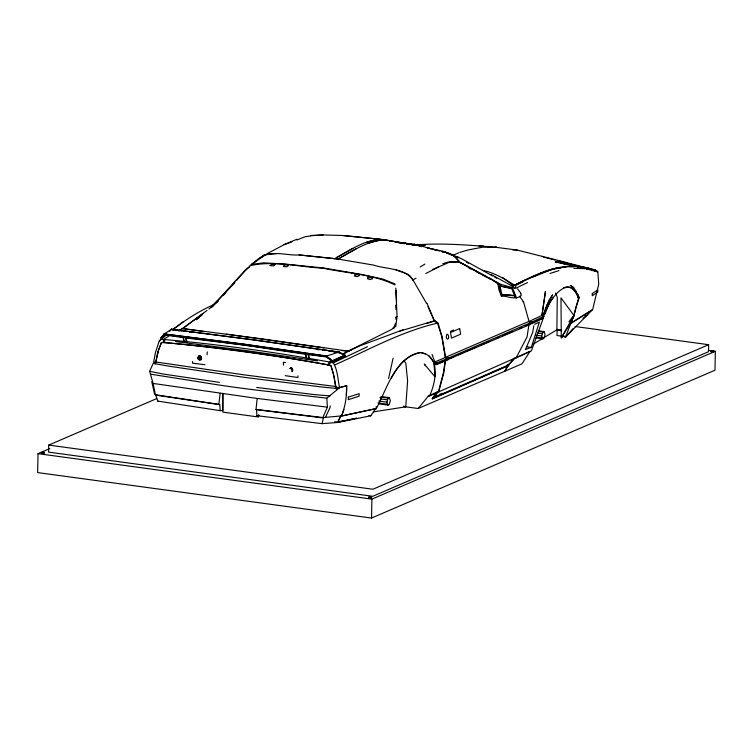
<?xml version="1.0" encoding="UTF-8"?>
<svg xmlns="http://www.w3.org/2000/svg" width="753" height="753" viewBox="0 0 753 753"><rect width="100%" height="100%" fill="white"/><g stroke="black" fill="none" stroke-linecap="round" stroke-linejoin="round"><path stroke-width="1.13" d="M533.077 344.234L556.806 329.852L561.729 330.689L556.881 330.03L557.267 297.369L555.61 292.992M434.632 320.722L437.973 322.877L442.03 336.45L445.588 357.289L528.55 321.531L530.291 322.802L530.272 324.421L446.52 360.103M448.487 359.68L448.506 358.051L530.291 322.802M49.839 448.562L38.017 453.654L37.65 472.583L371.54 518.064L714.983 370.212L715.35 351.284L708.366 350.333M43.843 452.581C38.667 453.598 46.968 451.659 42.949 452.788M42.573 453.127C48.352 453.014 37.829 454.021 42.799 452.835M156.68 398.61L48.719 445.089L48.587 452.12L372.763 496.283L708.507 351.745L708.639 344.705L575.019 326.51M198.754 359.002L199.733 359.642L200.74 359.275L201.079 358.089L199.799 356.169L198.801 356.546M291.9 368.895L290.987 368.17L289.98 368.546M369.13 497.507C369.318 495.013 372.914 498.467 371.483 496.952M371.54 518.064L371.907 499.135L715.35 351.284M432.024 354.418L435.893 364.697L446.858 360.395L446.896 358.842L445.287 357.543L441.776 336.657L437.568 323.112L435.865 321.813M511.447 284.85L514.515 285.18L523.015 281.198L523.514 281.547L515.174 285.679L511.447 284.85L513.17 285.302M512.586 285.011L512.595 284.474L515.184 285.152C539.647 272.275 567.677 260.161 595.463 270.195L597.788 271.457L598.739 284.06L592.686 309.521L570.388 323.63L573.927 315.479L578.483 298.517C568.524 269.518 545.784 303.854 542.932 319.197L531.373 350.898L514.788 358.372L508.915 364.48L504.566 371.314L508.915 364.48M523.514 281.547L523.523 281.01M516.069 357.967L527.044 336.968L528.992 324.355L532.032 323.564L532.06 322.02L543.835 316.269L541.944 315.441L529.048 321.475L523.533 301.849L519.617 296.277M557.107 329.165L556.985 335.527L564.882 336.6L564.901 336.102L565.503 337.109L592.413 309.803L570.275 323.621L561.296 337.843L560.976 297.877L573.927 315.479L565.503 337.109L563.178 336.252L561.296 337.843L573.927 315.479L568.901 321.738M711.18 351.34L711.613 350.559L713.609 351.02L711.18 351.34L713.609 351.02M711.736 351.463C718.268 351.378 707.34 352.451 712.31 351.237M573.391 265.79C599.877 271.136 578.68 265.621 568.816 266.251C549.266 267.381 531.75 276.746 514.515 285.18C504.595 278.911 494.326 272.718 482.522 270.318M168.907 336.064L163.476 339.452L163.373 342.389C218.841 347.726 274.12 355.369 329.005 364.951L330.755 362.24L332.704 361.129M512.595 284.474L512.567 286.837L511.965 284.54L502.637 277.509M222.982 393.311L222.803 410.517L220.158 410.667L157.791 401.104M298.019 375.851L297.934 377.507L285.227 375.662M192.589 361.496L192.504 363.144L204.957 364.725M514.788 358.372L530.159 351.265L521.951 363.831L418.216 408.493L405.763 406.865L407.608 380.83L405.82 363.21L404.135 360.913M395.447 323.329L393.847 328.43M395.786 319.131L395.956 317.041M207.028 354.814L207.301 351.924M418.216 408.493L428.344 396.031L429.624 395.871C435.761 382.477 441.239 355.755 420.635 352.536C394.563 357.75 387.296 388.482 376.265 408.7L375.578 408.578L370.871 415.769L337.617 422.442L340.704 416.296L341.617 415.891C345.307 406.347 346.832 395.946 346.681 385.734L336.817 388.463L320.834 386.882L244.273 377.347L169.83 366.316L154.374 363.614L153.631 362.409L149.659 371.314L153.104 383.428L155.391 394.751L218.831 404.342L219.772 404.681L220.158 410.667M256.481 409.688L256.961 415.684L322.002 423.647L323.414 417.971L256.481 409.688L256.011 409.406L257.187 398.441L153.104 383.428M218.831 404.342L220.14 393.395M346.352 394.93L346.681 385.734L335.734 388.416L334.068 376.651L330.944 365.638L327.771 364.791L329.513 362.08L333.297 362.871L367.492 346.7M395.937 290.357L397.047 316.552L395.777 326.708L394.393 326.52L392.049 329.221L348.281 351.067L351.66 350.07M445.531 360.32L443.752 373.074L438.67 392.04L437.465 392.398L433.512 396.643M446.858 360.395L445.239 360.442L443.338 373.121L438.302 392.219L429.624 395.871M556.025 262.185L556.128 261.677L585.429 268.332L573.758 265.837M388.03 405.142L386.891 402.13L388.162 398.092L389.235 397.631L390.374 400.634L389.103 404.681L388.03 405.142L378.768 403.881M542.819 338.859L541.718 335.942L542.951 332.017L543.995 331.565L545.097 334.483L543.864 338.408L542.819 338.859L535.948 337.928M533.792 325.795L532.7 332.365L525.876 348.62M409.67 244.396L415.214 244.349M155.664 362.654L158.695 349.543L161.537 342.417C218.266 347.161 274.949 355.011 330.906 365.487L333.297 373.328L336.497 389.461M157.556 353.882L158.026 351.595M567.423 263.183L555.422 261.545L555.309 262.044L560.957 263.221M388.586 378.533L393.094 358.183M154.374 363.614L154.892 361.854L244.433 374.909L336.591 386.609L336.817 388.463L338.699 387.654M532.032 323.564L543.261 318.114L543.835 316.269M544.88 314.312L549.728 302.32L553.201 297.454M159.26 340.968L155.447 352.517L153.593 362.494L155.447 363.859L157.641 352.62L161.424 342.549L164.615 342.568L164.709 339.631L160.916 339.387L159.26 340.968L162.413 338.012M575.894 291.129L579.217 297.764L576.064 306.706L573.927 315.639L570.388 323.63M525.312 349.524L531.289 347.387L539.383 322.077L534.639 324.298M322.002 423.647L337.617 422.489L340.704 416.277L341.561 415.91L343.923 409.444M198.463 356.084L197.879 357.656L198.406 359.379L199.724 360.235L201.07 359.736L201.653 358.164L201.136 356.442L199.818 355.576L198.538 356.178M198.867 356.64L198.359 357.722L199.799 356.291M201.559 358.155L201.07 359.736M256.011 409.406L322.811 417.557L327.423 407.175L326.802 398.168L339.565 387.739C337.786 379.531 337.749 370.099 333.297 362.871M322.811 417.557L325.437 417.397L330.181 407.26L330.134 405.895M161.942 338.972L164.568 334.69L164.38 333.89L161.255 337.815L161.942 338.972L164.323 333.918L244.085 344.121L326.435 355.962L326.623 356.771L333.956 362.409L326.378 355.99L330.586 359.558M391.419 378.072C397.697 366.626 406.705 354.296 420.635 352.536L425.37 353.891M582.944 318.303L586.728 315.714L587.829 313.954M431.977 398.676L432.476 398.902L436.439 392.859M572.101 318.105L573.927 315.479M514.591 288.418L515.852 286.629M436.975 395.598L432.721 397.49L433.54 397.753L437.465 392.398L515.174 358.061M434.735 394.393L435.987 392.699M261.131 257.714C270.751 249.619 287.561 255.898 299.045 254.938L336.346 258.797L373.592 265.084C386.449 269.423 404.672 267.767 413.209 280.201M261.15 257.639L264.764 254.702L276.728 253.667M165.227 334.633L160.926 338.003L166.253 333.541M512.906 359.812L508.529 364.913L433.54 397.753M223.566 295.129L225.872 292.503M232.809 284.625L235.124 281.999M236.668 280.248L245.92 269.743L249.356 267.07M565.503 337.109L573.306 328.355M199.733 359.642L198.82 358.927L199.771 357.91M234.004 283.58L211.038 307.666L218.106 301.115L211.828 306.349M594.738 270.939L595.463 270.195L581.853 267.193L585.533 268.35L578.417 267.202M511.343 361.195L514.28 358.146L511.908 360.508M169.933 330.708L171.223 329.372M169.585 331.254L171.524 329.24L253.987 339.857L339.189 352.046L326.096 356.113L331.697 361.176L344.968 355.143L339.114 352.075M262.326 256.105C243.05 269.273 229.74 288.879 213.024 304.833M160.916 339.387L165.321 335.753M163.203 337.278L165.886 335.094M172.522 329.993L183.459 321.635M507.164 365.233L508.407 364.254L507.964 365.186L508.699 365.497L432.382 398.506M196.044 319.554L202.331 314.622M165.321 334.586L161.048 337.928L164.041 334.031L171.59 329.212M203.122 313.408L178.941 331.104M161.631 337.928L166.215 334.436M182.875 328.534L207.056 310.377M250.194 265.593L264.764 254.702L251.568 264.407L263.795 262.835L286.112 264.143L323.385 267.964L360.659 274.299L382.91 279.062L395.014 283.947M173.058 329.277C185.803 319.874 199.159 310.914 213.786 304.701M208.863 309.041L213.391 305.68M395.711 317.531L397.047 316.552M196.251 319.743L199.112 317.766M343.302 354.343L348.102 351.077L341.749 350.531M201.107 315.658L196.533 318.745L200.279 316.279M299.045 254.938L334.69 258.684C350.126 250.485 366.363 237.882 384.755 239.831L423.045 246.466M420.362 245.892L384.764 239.831C367.539 240.602 352.583 250.947 337.993 259.136L334.69 258.684M570.379 322.162L572.299 320.966M420.146 266.976L424.937 264.068M515.739 288.286L527.514 282.563M336.525 257.526L352.818 248.368M339.829 257.978L356.122 248.819M403.476 406.451L405.858 406.818L373.592 411.844M178.659 330.68L182.565 328.524L263.136 339.029L348.102 351.162M342.022 354.211L360.254 345.721M416.004 278.215L412.926 279.871L426.631 303.553M266.694 253.902L283.825 244.838L292.522 241.6M425.812 273.527L438.34 267.014M515.033 285.039L523.015 281.198M428.344 396.031L435.978 392.482M541.671 318.726L529.99 323.931M435.893 364.697L445.239 360.442M524.069 280.718C536.098 275.72 547.742 268.614 560.985 267.588M439.103 394.647L442.293 393.226M334.869 364.885C368.641 349.806 401.255 331.555 437.568 323.112L434.613 320.863M432.486 398.902L508.473 365.412M532.955 277.076L553.615 268.736L561.427 267.673M432.504 269.574L448.656 262.543L458.652 261.79L486.109 276.455M399.984 331.104L434.556 320.75L435.733 321.795M41.904 453.042L43.853 452.224M450.463 331.367L453.522 330.049M449.842 358.466L453.08 357.073M458.464 354.748L461.693 353.355M467.086 351.03L470.314 349.637M472.47 348.714L475.698 347.321M481.092 344.996L484.32 343.603M486.476 342.671L489.714 341.278M497.253 338.031L499.408 337.099M502.637 335.706L506.948 333.852M509.103 332.92L512.332 331.527M519.881 328.27L522.036 327.348M525.265 325.955L527.42 325.023M708.639 344.705L372.904 489.243L48.719 445.089M445.287 357.543L434.848 361.92L436.674 362.814L437.098 364.179M453.654 254.956L458.699 252.857M333.645 361.365L345.655 356.414L344.921 355.162L331.574 361.242L333.645 361.365L331.838 360.235M283.834 244.631L296.927 239.285M296.87 239.981L305.219 236.677L310.66 235.962M436.674 362.814L446.896 358.842M361.346 345.307L403.081 329.767M290.046 368.641L290.978 368.292M380.02 397.584L382.082 396.85M550.029 273.48L558.952 270.581M371.389 497.206L370.175 497.356M348.281 351.067L351.529 350.06M426.33 323.555L434.773 320.957M442.773 263.701L449.343 261.743L459.471 261.912C451.762 249.704 434.961 251.069 423.035 246.4M541.341 318.688L543.261 318.114M459.707 252.434L468.517 249.855L482.522 247.219L496.914 247.295C469.505 245.186 441.889 242.692 414.423 245.026M365.553 242.645L374.109 240.235L381.451 239.388L343.095 235.51L323.112 234.936L310.97 235.473M368.857 243.097L377.413 240.687L384.755 239.831M356.753 418.169L336.817 422.339L334.52 422.066L337.617 422.489M501.216 294.687L514.365 295.788L515.278 297.614L511.795 288.691L499.248 285.952L500.877 293.839L501.216 294.687L502.383 294.404M514.365 295.788L515.532 295.496M375.578 408.578L340.704 416.296M711.18 351.011L713.063 350.569M499.324 284.22L497.968 284.248L498.947 289.801L501.291 295.995L503.258 295.543M341.269 421.332L336.817 422.339L356.329 418.301M563.649 287.74C571.433 284.323 576.751 291.891 578.483 298.517M341.561 415.91L376.265 408.7L376.18 406.554M251.568 265.348C275.325 260.557 299.609 267.014 323.404 268.228C347.246 273.367 372.735 274.083 395.014 284.888M501.291 295.995C507.851 295.938 515.852 300.748 521.292 295.383L520.634 293.623M585.062 315.978L586.728 315.714M593.835 270.449L595.463 270.195L586.446 268.642L588.564 269.16M563.216 267.277L565.456 266.957M563.658 267.362L565.889 267.061M368.725 497.102L371.069 496.801M368.725 497.356L371.069 497.055M341.617 415.891L325.437 417.397M256.961 415.684L259.437 415.505M310.98 235.745L323.122 235.002M712.47 351.18L713.609 350.691M370.015 497.413C365.045 498.382 376.284 498.119 369.13 497.253M561.371 329.899L556.881 330.03M478.955 246.071L483.567 246.137M436.787 391.993L438.67 392.04M512.341 295.421L507.23 295.11M515.033 295.618L501.884 294.527L499.926 285.782L512.473 288.521M573.946 268.341L585.872 268.689L597.797 271.927M175.637 341.589L245.28 350.465L317.352 360.875M43.185 452.129L41.471 452.355L41.914 452.685M512.605 249.874L517.17 250.062L567.404 262.712M343.114 235.585L381.46 239.388M163.476 339.452C219.518 344.394 275.4 352.15 330.755 362.24M333.297 351.83L338.897 352.169L344.667 355.265L345.373 356.536M330.106 395.899L314.5 394.638L256.679 387.447M414.969 244.33L409.463 243.981L411.646 244.386M578.003 267.07L585.25 268.162M569.24 266.6L573.824 266.901M417.171 244.461L425.247 245.007M417.397 244.49L425.332 245.026M402.827 243.097L405.039 243.257M398.412 242.551L407.251 243.501M398.008 242.56L406.931 243.53M402.422 243.115L404.634 243.285M417.143 244.829L420.776 245.101M326.802 398.168L276.831 392.407A564.006 177.2 -1.6 0 1 198.641 381.762L150.656 374.175M377.978 239.661L380.256 239.868M384.811 240.292L388.228 240.612M497.968 284.248L501.404 284.568L514.403 288.126M556.128 261.677L567.922 262.995L591.303 268.962L595.039 270.628L593.825 270.355M204.637 331.64L182.565 328.609M316.938 349.552L319.244 349.825M322.717 350.239L325.023 350.522M328.496 350.926L338.897 352.169L339.255 353.486M257.187 398.441L327.423 407.175M185.153 337.89L244.057 345.128L304.786 354.183M326.68 356.743L244.33 345.015L164.625 334.671M307.525 354.55L326.378 356.875M285.528 362.57L283.354 362.287L283.514 365.233M495.248 247.219L517.17 250.062M164.107 334.003L243.812 344.234L326.162 356.075M174.677 330.087L171.298 329.343L253.695 339.979L338.897 352.169M436.928 392.04L438.302 392.219M527.006 346.822L531.289 347.387M226.314 334.134L323.856 347.886M538.273 330.793L543.995 331.565M538.376 331.395L542.951 332.017M537.501 333.061L542.085 333.683M535.995 335.16L541.718 335.942M536.277 337.137L542 337.918M381.15 396.53L389.235 397.631M381.244 397.151L388.162 398.092M380.331 398.864L387.268 399.815M378.787 401.029L386.891 402.13M377.94 402.911L387.183 404.173M38.017 453.654L371.907 499.135M164.323 334.803L182.414 337.513M219.349 382.355L163.476 374.072L149.659 371.314M219.772 404.681L155.739 395.127L157.932 401.302M171.298 329.343L177.04 330.228M179.336 330.576L181.624 330.934M183.92 331.282L186.217 331.64M189.662 332.177L191.959 332.525M368.942 415.468L370.871 415.769M455.452 256.867L458.662 257.432L462.257 259.136L492.678 276.003M389.376 240.828L391.692 241.242M393.998 241.657L404.399 243.52M406.705 243.934L409.02 244.349M411.326 244.763L413.642 245.177M419.412 246.212L421.727 246.626M389.245 240.951L391.551 241.365M401.951 243.238L404.257 243.652M529.048 321.475L532.06 322.02M562.67 263.55L571.536 265.385M563.225 263.682L567.743 264.623M543.882 257.168L542.339 256.387M585.26 267.927L555.422 261.545M409.736 243.991L411.835 244.443M406.799 243.548L404.634 243.05L406.375 243.699M585.486 267.927L595.021 270.158M586.474 268.605L588.582 269.132M545.003 257.46L555.093 260.03M557.333 260.604L564.053 262.326M567.941 263.465L581.307 266.873M583.528 267.447L590.211 269.15M427.243 247.699L439.752 250.994M442.03 251.587L445.437 252.49M445.588 357.289L448.506 358.051M427.111 247.831L430.518 248.725M432.796 249.328L436.203 250.231M441.889 251.728L445.296 252.631M591.321 269.433L595.039 270.628M403.542 406.14L405.763 406.865M442.227 251.163L453.071 254.825L459.471 262.025L490.128 278.902L483.012 275.25M395.852 269.894L407.712 274.167L410.225 276.257L412.832 280.003M446.576 252.782L458.662 257.432M446.435 252.923L451.809 255.098M453.955 255.964L458.257 257.705M468.799 267.936L470.823 268.981M476.922 272.115L479.972 273.678M459.471 262.025L500.632 284.427M488.142 277.537L490.175 278.619M466.474 262.138L468.535 263.249M491.22 274.563L513.593 286.818M494.702 277.123L496.735 278.252M507.249 364.678L508.699 365.497M492.142 279.74L499.992 284.21M326.322 356.894L329.993 359.125M290.997 367.577L292.315 368.443L292.832 370.165L292.183 371.643M290.987 368.17L292.362 370.099M199.799 356.169L201.173 358.099M198.82 358.927L199.733 359.529M573.588 287.571L570.369 285.425L573.607 287.59L575.951 291.213M490.589 278.554L497.196 283.354M151.758 381.602L154.572 394.12L155.391 394.751M332.271 360.979L333.956 362.409M521.01 293.397L517.518 288.841M428.909 355.811L433.973 362.466L434.933 376.698L424.306 364.028L425.389 365.76M291.919 371.276L291.966 368.819M512.209 287.542L516.558 297.934M579.217 297.764L577.607 293.839M596.329 270.572L596.865 271.607M427.996 306.65L434.359 321.089M426.97 303.243L434.434 320.872M513.593 291.58L514.675 294.611M512.642 284.634L513.433 287.439M305.37 353.938L306.819 359.303M197.983 357.666L198.406 359.379M200.787 356.818L201.079 358.089M308.429 354.164L309.351 358.701M308.146 354.286L309.069 358.823M305.643 353.816L306.565 358.353M186.932 342.06L186.019 337.523L183.318 337.128L184.231 341.664M183.035 337.25L183.948 341.787M395.814 288.07L396.549 301.577M185.737 337.636L186.189 342.248M395.664 305.163L396.003 309.671M523.109 301.435L523.147 301.981M258.524 414.715L258.543 417.002L222.841 412.136L222.681 393.857M348.338 397.151L348.291 399.674L359.106 396.182L359.153 393.659L348.338 397.151M592.291 293.557L592.244 295.75L597.778 292.098L597.816 289.905L592.291 293.557M545.445 291.486L541.944 315.441L545.445 291.486M448.628 337.043L448.355 338.549L447.63 339.17L446.802 338.624L446.256 337.165L446.774 334.332L447.602 334.294L448.336 335.367L448.628 337.043M354.607 275.118L354.371 275.937L357.091 276.615L359.586 275.504L357.741 274.45L354.607 275.118M367.746 277.857L367.473 278.714L370.147 279.551L372.697 278.676L370.909 277.509L367.746 277.857M274.939 264.661L273.471 265.913L269.79 265.536L272.2 264.378L274.939 264.661M546.932 305.172L543.271 315.036L549.201 299.854L552.636 294.847L546.932 305.172M288.503 265.508L286.978 266.75L283.721 266.618L283.307 265.988L285.782 264.821L288.503 265.508M459.659 328.581L450.492 332.525L451.489 338.116L460.657 334.172L459.659 328.581"/></g></svg>
